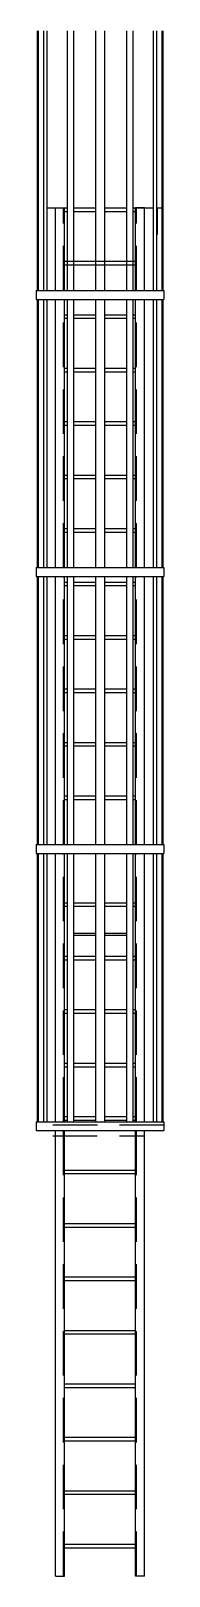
# Model space of a CAD drawing. Extents: x -110 to 610, y 0 to 8672.
import ezdxf

# ---------------------------------------------------------------- set-up
doc = ezdxf.new("R2010")
doc.units = 0
doc.header["$LTSCALE"] = 1000
doc.header["$MEASUREMENT"] = 0
doc.linetypes.add('HIDDEN', pattern=[0.375, 0.25, -0.125])
doc.layers.add('3C', color=2, linetype='CONTINUOUS')
doc.layers.add('HID', color=7, linetype='HIDDEN')

msp = doc.modelspace()

# ---------------------------------------------------------------- linework, layer by layer
at = {"layer": '3C'}
for p, q in [((-104, 8671.8), (-104, 7215)), ((-98, 8671.8), (-98, 7215)), ((-68, 8671.8), (-68, 7215)), ((-49, 8671.8), (-49, 7215)), ((64, 8671.8), (64, 7215)), ((101, 8671.8), (101, 7215)), ((225, 8671.8), (225, 7215)), ((275, 8671.8), (275, 7215)), ((399, 8671.8), (399, 7215)), ((436, 8671.8), (436, 7215)), ((549, 8671.8), (549, 7215)), ((568, 8671.8), (568, 7215)), ((598, 8671.8), (598, 7215)), ((604, 8671.8), (604, 7215)), ((-49, 7678.9), (64, 7678.9)), ((0, 7215), (0, 7678.9)), ((50, 7215), (50, 7678.9)), ((50, 7658.9), (64, 7658.9)), ((101, 7678.9), (225, 7678.9)), ((101, 7658.9), (225, 7658.9)), ((275, 7678.9), (399, 7678.9)), ((275, 7658.9), (399, 7658.9)), ((436, 7678.9), (549, 7678.9)), ((436, 7658.9), (450, 7658.9)), ((450, 7215), (450, 7678.9)), ((500, 7215), (500, 7678.9)), ((568, 7678.9), (598, 7678.9)), ((573, 7678.9), (573, 7528.9)), ((50, 7378.9), (450, 7378.9)), ((50, 7358.9), (450, 7358.9)), ((-110, 7215), (-110, 7165)), ((-110, 7215), (610, 7215)), ((610, 7215), (610, 7165)), ((-110, 7165), (610, 7165)), ((-104, 7165), (-104, 5660)), ((-98, 7165), (-98, 5660)), ((-68, 7165), (-68, 5660)), ((-49, 7165), (-49, 5660)), ((0, 5660), (0, 7165)), ((50, 5660), (50, 7165)), ((64, 7165), (64, 5660)), ((101, 7165), (101, 5660)), ((225, 7165), (225, 5660)), ((275, 7165), (275, 5660)), ((399, 7165), (399, 5660)), ((436, 7165), (436, 5660)), ((450, 5660), (450, 7165)), ((500, 5660), (500, 7165)), ((549, 7165), (549, 5660)), ((568, 7165), (568, 5660)), ((598, 7165), (598, 5660)), ((604, 7165), (604, 5660)), ((50, 7078.9), (64, 7078.9)), ((50, 7058.9), (64, 7058.9)), ((101, 7078.9), (225, 7078.9)), ((101, 7058.9), (225, 7058.9)), ((275, 7078.9), (399, 7078.9)), ((275, 7058.9), (399, 7058.9)), ((436, 7078.9), (450, 7078.9)), ((436, 7058.9), (450, 7058.9)), ((50, 6778.9), (64, 6778.9)), ((101, 6778.9), (225, 6778.9)), ((275, 6778.9), (399, 6778.9)), ((436, 6778.9), (450, 6778.9)), ((50, 6758.9), (64, 6758.9)), ((101, 6758.9), (225, 6758.9)), ((275, 6758.9), (399, 6758.9)), ((436, 6758.9), (450, 6758.9)), ((50, 6478.9), (64, 6478.9)), ((50, 6458.9), (64, 6458.9)), ((101, 6478.9), (225, 6478.9)), ((101, 6458.9), (225, 6458.9)), ((275, 6478.9), (399, 6478.9)), ((275, 6458.9), (399, 6458.9)), ((436, 6478.9), (450, 6478.9)), ((436, 6458.9), (450, 6458.9)), ((50, 6178.9), (64, 6178.9)), ((50, 6158.9), (64, 6158.9)), ((101, 6178.9), (225, 6178.9)), ((101, 6158.9), (225, 6158.9)), ((275, 6178.9), (399, 6178.9)), ((275, 6158.9), (399, 6158.9)), ((436, 6178.9), (450, 6178.9)), ((436, 6158.9), (450, 6158.9)), ((50, 5878.9), (64, 5878.9)), ((50, 5858.9), (64, 5858.9)), ((101, 5878.9), (225, 5878.9)), ((101, 5858.9), (225, 5858.9)), ((275, 5878.9), (399, 5878.9)), ((275, 5858.9), (399, 5858.9)), ((436, 5878.9), (450, 5878.9)), ((436, 5858.9), (450, 5858.9)), ((-110, 5660), (-110, 5610)), ((-110, 5660), (610, 5660)), ((610, 5660), (610, 5610)), ((-110, 5610), (610, 5610)), ((-104, 5610), (-104, 4105)), ((-98, 5610), (-98, 4105)), ((-68, 5610), (-68, 4105)), ((-49, 5610), (-49, 4105)), ((0, 4105), (0, 5610)), ((50, 4105), (50, 5610)), ((50, 5578.9), (64, 5578.9)), ((50, 5558.9), (64, 5558.9)), ((64, 5610), (64, 4105)), ((101, 5610), (101, 4105)), ((101, 5578.9), (225, 5578.9)), ((101, 5558.9), (225, 5558.9)), ((225, 5610), (225, 4105)), ((275, 5610), (275, 4105)), ((275, 5578.9), (399, 5578.9)), ((275, 5558.9), (399, 5558.9)), ((399, 5610), (399, 4105)), ((436, 5610), (436, 4105)), ((436, 5578.9), (450, 5578.9)), ((436, 5558.9), (450, 5558.9)), ((450, 4105), (450, 5610)), ((500, 4105), (500, 5610)), ((549, 5610), (549, 4105)), ((568, 5610), (568, 4105)), ((598, 5610), (598, 4105)), ((604, 5610), (604, 4105)), ((50, 5278.9), (64, 5278.9)), ((50, 5258.9), (64, 5258.9)), ((101, 5278.9), (225, 5278.9)), ((101, 5258.9), (225, 5258.9)), ((275, 5278.9), (399, 5278.9)), ((275, 5258.9), (399, 5258.9)), ((436, 5278.9), (450, 5278.9)), ((436, 5258.9), (450, 5258.9)), ((50, 4978.9), (64, 4978.9)), ((50, 4958.9), (64, 4958.9)), ((101, 4978.9), (225, 4978.9)), ((101, 4958.9), (225, 4958.9)), ((275, 4978.9), (399, 4978.9)), ((275, 4958.9), (399, 4958.9)), ((436, 4978.9), (450, 4978.9)), ((436, 4958.9), (450, 4958.9)), ((50, 4678.9), (64, 4678.9)), ((50, 4658.9), (64, 4658.9)), ((101, 4678.9), (225, 4678.9)), ((101, 4658.9), (225, 4658.9)), ((275, 4678.9), (399, 4678.9)), ((275, 4658.9), (399, 4658.9)), ((436, 4678.9), (450, 4678.9)), ((436, 4658.9), (450, 4658.9)), ((50, 4378.9), (64, 4378.9)), ((50, 4358.9), (64, 4358.9)), ((101, 4378.9), (225, 4378.9)), ((101, 4358.9), (225, 4358.9)), ((275, 4378.9), (399, 4378.9)), ((275, 4358.9), (399, 4358.9)), ((436, 4378.9), (450, 4378.9)), ((436, 4358.9), (450, 4358.9)), ((-110, 4105), (-110, 4055)), ((-110, 4105), (610, 4105)), ((610, 4105), (610, 4055)), ((-110, 4055), (610, 4055)), ((-104, 4055), (-104, 2550)), ((-98, 4055), (-98, 2550)), ((-68, 4055), (-68, 2550)), ((-49, 4055), (-49, 2550)), ((0, 2550), (0, 4055)), ((50, 2550), (50, 4055)), ((64, 4055), (64, 2550)), ((101, 4055), (101, 2550)), ((225, 4055), (225, 2550)), ((275, 4055), (275, 2550)), ((399, 4055), (399, 2550)), ((436, 4055), (436, 2550)), ((450, 2550), (450, 4055)), ((500, 2550), (500, 4055)), ((549, 4055), (549, 2550)), ((568, 4055), (568, 2550)), ((598, 4055), (598, 2550)), ((604, 4055), (604, 2550)), ((50, 3778.9), (64, 3778.9)), ((50, 3758.9), (64, 3758.9)), ((101, 3778.9), (225, 3778.9)), ((101, 3758.9), (225, 3758.9)), ((275, 3778.9), (399, 3778.9)), ((275, 3758.9), (399, 3758.9)), ((436, 3778.9), (450, 3778.9)), ((436, 3758.9), (450, 3758.9)), ((101, 3608.3), (225, 3608.3)), ((101, 3597.4), (225, 3597.4)), ((275, 3608.3), (399, 3608.3)), ((275, 3597.4), (399, 3597.4)), ((50, 3478.9), (64, 3478.9)), ((101, 3478.9), (225, 3478.9)), ((275, 3478.9), (399, 3478.9)), ((436, 3478.9), (450, 3478.9)), ((50, 3458.9), (64, 3458.9)), ((101, 3458.9), (225, 3458.9)), ((275, 3458.9), (399, 3458.9)), ((436, 3458.9), (450, 3458.9)), ((50, 3178.9), (64, 3178.9)), ((50, 3158.9), (64, 3158.9)), ((101, 3178.9), (225, 3178.9)), ((101, 3158.9), (225, 3158.9)), ((275, 3178.9), (399, 3178.9)), ((275, 3158.9), (399, 3158.9)), ((436, 3178.9), (450, 3178.9)), ((436, 3158.9), (450, 3158.9)), ((50, 2878.9), (64, 2878.9)), ((101, 2878.9), (225, 2878.9)), ((275, 2878.9), (399, 2878.9)), ((436, 2878.9), (450, 2878.9)), ((50, 2858.9), (64, 2858.9)), ((101, 2858.9), (225, 2858.9)), ((275, 2858.9), (399, 2858.9)), ((436, 2858.9), (450, 2858.9)), ((-110, 2550), (610, 2550)), ((-110, 2550), (-110, 2500)), ((50, 2578.9), (64, 2578.9)), ((50, 2558.9), (64, 2558.9)), ((101, 2578.9), (225, 2578.9)), ((101, 2558.9), (225, 2558.9)), ((275, 2578.9), (399, 2578.9)), ((275, 2558.9), (399, 2558.9)), ((436, 2578.9), (450, 2578.9)), ((436, 2558.9), (450, 2558.9)), ((610, 2550), (610, 2500)), ((-110, 2500), (610, 2500)), ((0, 0), (0, 2500)), ((50, 0), (50, 2500)), ((450, 0), (450, 2500)), ((500, 0), (500, 2500)), ((50, 2278.9), (450, 2278.9)), ((50, 2258.9), (450, 2258.9)), ((50, 1978.9), (450, 1978.9)), ((50, 1958.9), (450, 1958.9)), ((50, 1678.9), (450, 1678.9)), ((50, 1658.9), (450, 1658.9)), ((50, 1378.9), (450, 1378.9)), ((50, 1358.9), (450, 1358.9)), ((50, 1078.9), (450, 1078.9)), ((50, 1058.9), (450, 1058.9)), ((50, 778.9), (450, 778.9)), ((50, 758.9), (450, 758.9)), ((50, 478.9), (450, 478.9)), ((50, 458.9), (450, 458.9)), ((50, 178.9), (450, 178.9)), ((50, 158.9), (450, 158.9))]:
    msp.add_line(p, q, dxfattribs=at)
at = {"layer": 'HID'}
for p, q in [((0, 7678.9), (50, 7678.9)), ((45, 7215), (45, 7678.9)), ((500, 7678.9), (450, 7678.9)), ((455, 7215), (455, 7678.9)), ((45, 5660), (45, 7165)), ((455, 5660), (455, 7165)), ((45, 4105), (45, 5610)), ((455, 4105), (455, 5610)), ((45, 2550), (45, 4055)), ((455, 2550), (455, 4055)), ((610, 2530), (-110, 2530)), ((-15.5, 2470), (500, 2470)), ((45, 0), (45, 2500)), ((455, 0), (455, 2500)), ((0, 0), (50, 0)), ((500, 0), (450, 0))]:
    msp.add_line(p, q, dxfattribs=at)

doc.saveas('drawing.dxf')
